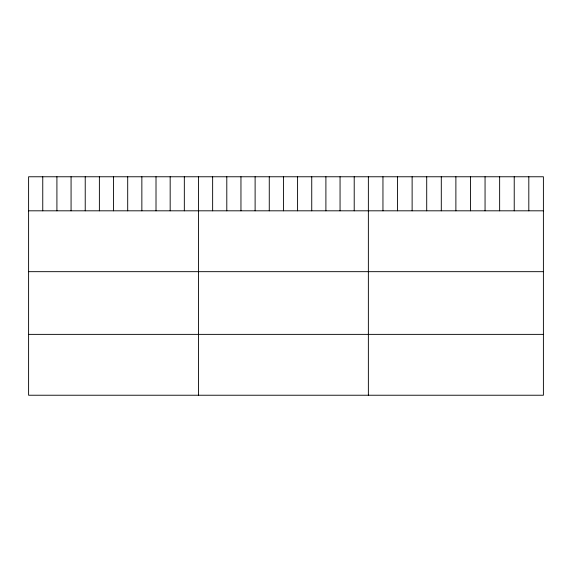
<?xml version="1.0" encoding="UTF-8"?>
<svg xmlns="http://www.w3.org/2000/svg" width="572" height="572" viewBox="0 0 572 572"><rect width="100%" height="100%" fill="white"/><g stroke="black" fill="none" stroke-linecap="round" stroke-linejoin="round"><path stroke-width="0.86" d="M543.4 210.811L543.4 395.231L28.6 395.231L28.6 176.769L543.4 176.769L543.4 210.811L28.6 210.811M28.6 271.671L543.4 271.671M28.6 334.37L543.4 334.37M528.814 176.769L528.814 210.811M514.228 176.769L514.228 210.811M499.642 176.769L499.642 210.811M485.056 176.769L485.056 210.811M470.47 176.769L470.47 210.811M455.884 176.769L455.884 210.811M441.298 176.769L441.298 210.811M426.712 176.769L426.712 210.811M412.126 176.769L412.126 210.811M397.54 176.769L397.54 210.811M382.954 176.769L382.954 210.811M368.368 176.769L368.368 395.231M354.211 176.769L354.211 210.811M340.054 176.769L340.054 210.811M325.897 176.769L325.897 210.811M311.74 176.769L311.74 210.811M297.583 176.769L297.583 210.811M283.426 176.769L283.426 210.811M269.269 176.769L269.269 210.811M255.112 176.769L255.112 210.811M240.955 176.769L240.955 210.811M226.798 176.769L226.798 210.811M212.641 176.769L212.641 210.811M198.484 176.769L198.484 395.231M184.327 176.769L184.327 210.811M170.17 176.769L170.17 210.811M156.013 176.769L156.013 210.811M141.856 176.769L141.856 210.811M127.699 176.769L127.699 210.811M113.542 176.769L113.542 210.811M99.385 176.769L99.385 210.811M85.228 176.769L85.228 210.811M71.071 176.769L71.071 210.811M56.914 176.769L56.914 210.811M42.757 176.769L42.757 210.811"/></g></svg>
